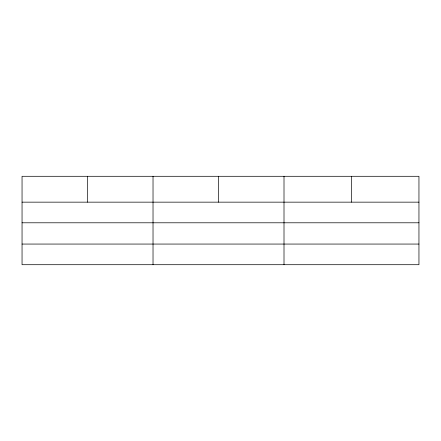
<?xml version="1.0" encoding="UTF-8"?>
<svg xmlns="http://www.w3.org/2000/svg" width="441" height="441" viewBox="0 0 441 441"><rect width="100%" height="100%" fill="white"/><g stroke="black" fill="none" stroke-linecap="round" stroke-linejoin="round"><path stroke-width="0.66" d="M418.95 222.793L418.95 176.295L22.05 176.295L22.05 264.705L418.95 264.705L418.95 222.793L22.05 222.793M22.05 202.154L418.95 202.154M22.05 244.06L418.95 244.06M351.477 176.295L351.477 202.154M284.004 176.295L284.004 264.705M218.516 176.295L218.516 202.154M153.027 176.295L153.027 264.705M87.539 176.295L87.539 202.154"/></g></svg>
